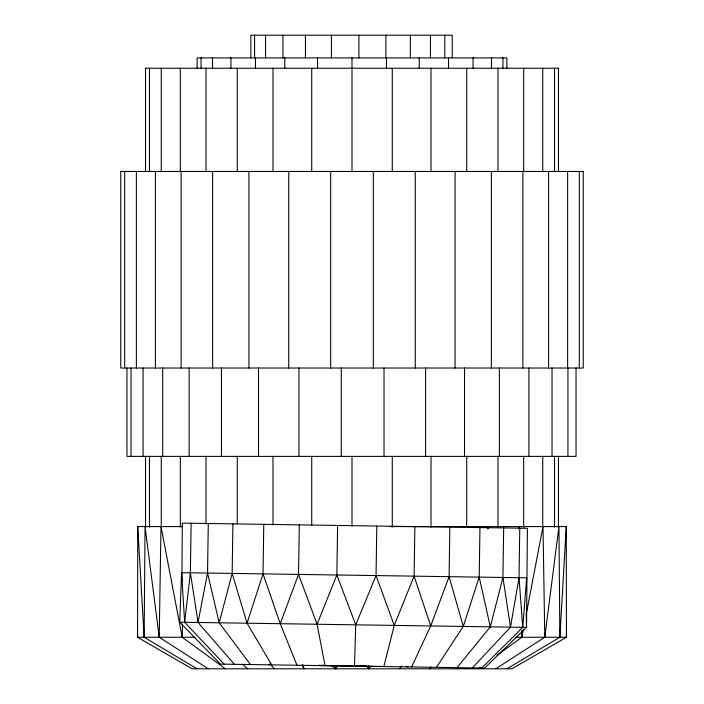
<?xml version="1.0" encoding="UTF-8"?>
<svg xmlns="http://www.w3.org/2000/svg" width="704" height="704" viewBox="0 0 704 704"><rect width="100%" height="100%" fill="white"/><g stroke="black" fill="none" stroke-linecap="round" stroke-linejoin="round"><path stroke-width="1.06" d="M182.723 526.583L137.738 526.583L137.553 637.252L192.122 668.8L511.878 668.8L566.447 637.252L566.262 526.583L389.822 526.583M197.032 668.8L144.135 637.252L145.05 526.583L159.218 637.252L208.278 668.8M137.623 632.87L137.553 637.252L195.034 637.252M159.218 637.252L160.996 526.583L182.204 637.252L225.412 668.8M181.905 581.284L182.31 523.116L527.419 528.29L526.522 627.387L484.616 668.061L220.405 664.101L179.74 622.195L181.57 572.66L526.68 577.834L522.746 627.334L481.747 668.017M224.154 664.154L184.659 622.266L190.379 572.792L191.118 523.248M234.344 664.303L198.035 622.468L207.539 573.047L208.278 523.503M250.457 664.55L219.182 622.785L232.17 573.417L232.918 523.873M271.691 664.866L247.051 623.198L263.032 573.883L263.771 524.339M296.974 665.245L280.236 623.7L298.531 574.411L299.27 524.867M325.046 665.667L317.082 624.246L336.855 574.992L337.594 525.439M383.838 666.547L394.24 625.407L376.05 575.573L376.79 526.029M411.611 666.961L430.698 625.953L414.11 576.145L414.858 526.601M436.427 667.339L463.267 626.437L449.099 576.673L449.838 527.129M457.028 667.647L490.31 626.842L479.213 577.122L479.961 527.578M472.393 667.876L510.479 627.15L502.929 577.474L503.668 527.93M522.746 627.334L519.024 577.72L519.763 528.176M182.204 637.252L182.521 624.105M354.49 666.107L355.722 624.826L376.05 575.573M506.968 668.8L559.865 637.252L566.262 526.583M495.722 668.8L544.782 637.252L558.95 526.583L559.865 637.252M510.479 627.15L519.024 577.72M371.686 666.222L368.192 668.8L368.746 665.65M497.103 655.283L521.796 637.252L523.239 629.728M526.328 613.615L543.004 526.583L544.782 637.252M518.575 528.713L519.103 526.583L519.156 528.774M490.31 626.842L502.929 577.474M487.626 528.695L488.233 526.583L488.303 528.774M463.267 626.437L479.213 577.122M400.638 666.767L399.925 668.8L401.412 665.931M430.698 625.953L449.099 576.673M394.24 625.407L414.11 576.145M331.443 665.579L335.808 668.8L337.278 665.931M429.686 668.8L431.086 667.137M456.271 668.8L457.89 667.366M478.588 668.8L480.348 667.515M268.594 664.822L270.618 664.11M319.141 665.051L321.182 665.606L323.136 665.007M321.182 665.606L355.934 666.072L366.406 665.632M515.381 637.252L566.447 637.252L566.377 632.87M179.74 622.195L526.522 627.387L526.231 613.378M355.934 666.072L379.975 666.494M340.234 665.597L343.482 665.843M405.979 666.371L408.047 666.908M242.871 664.497L247.729 668.8M270.125 663.819L274.314 668.8M302.095 664.972L304.075 668.8L302.65 664.726M366.722 665.931L368.192 668.8M336.855 574.992L355.722 624.826M298.531 574.411L317.082 624.246M263.032 573.883L280.236 623.7M232.17 573.417L247.051 623.198M207.539 573.047L219.182 622.785M335.254 665.65L335.808 668.8M190.379 572.792L198.035 622.468M181.57 572.66L184.659 622.266M137.738 526.583L144.135 637.252M521.638 630.678L521.796 637.252M579.304 171.468L579.304 368.025M576.03 368.025L576.03 456.386L126.949 456.386L126.949 368.025M567.934 368.025L567.934 456.386M567.626 171.468L567.626 368.025M558.466 171.468L558.466 68.235L145.534 68.235L145.534 171.468M558.466 456.386L558.466 527.173M554.497 68.235L554.497 171.468M554.497 456.386L554.497 527.173M552.033 368.025L552.033 456.386M548.601 171.468L548.601 368.025M542.749 68.235L542.749 171.468M542.749 456.386L542.749 527.173M528.898 368.025L528.898 456.386M523.67 68.235L523.67 171.468M523.67 456.386L523.67 527.173M522.887 171.468L522.887 368.025M506.845 68.235L506.845 57.913L197.155 57.913L197.155 68.235M502.964 57.913L502.964 68.235M499.374 368.025L499.374 456.386M497.992 68.235L497.992 171.468M497.992 456.386L497.992 527.173M491.515 57.913L491.515 68.235M491.357 171.468L491.357 368.025M473.062 57.913L473.062 68.235M466.708 68.235L466.708 171.468M466.708 456.386L466.708 527.173M464.526 368.025L464.526 456.386M455.074 171.468L455.074 368.025M452.223 57.913L452.223 35.2L250.835 35.2L250.835 57.913M448.545 57.913L448.545 68.235M444.796 35.2L444.796 57.913M431.006 68.235L431.006 171.468M431.006 456.386L431.006 527.173M430.478 35.2L430.478 57.913M425.603 368.025L425.603 456.386M419.188 57.913L419.188 68.235M415.281 171.468L415.281 368.025M410.344 35.2L410.344 57.913M392.278 68.235L392.278 171.468M392.278 456.386L392.278 527.173M386.461 57.913L386.461 68.235M385.88 35.2L385.88 57.913M384.023 368.025L384.023 456.386M373.34 171.468L373.34 368.025M358.908 35.2L358.908 57.913M352 57.913L352 171.468M352 456.386L352 526.09M341.29 368.025L341.29 456.386M331.417 35.2L331.417 57.913M330.66 171.468L330.66 368.025M317.539 57.913L317.539 68.235M311.722 68.235L311.722 171.468M311.722 456.386L311.722 524.999M305.457 35.2L305.457 57.913M298.945 368.025L298.945 456.386M288.719 171.468L288.719 368.025M284.812 57.913L284.812 68.235M282.946 35.2L282.946 57.913M272.994 68.235L272.994 171.468M272.994 456.386L272.994 524.999M265.558 35.2L265.558 57.913M258.509 368.025L258.509 456.386M255.455 57.913L255.455 68.235M254.584 35.2L254.584 57.913M248.926 171.468L248.926 368.025M237.292 68.235L237.292 171.468M237.292 456.386L237.292 523.908M230.938 57.913L230.938 68.235M221.461 368.025L221.461 456.386M212.643 171.468L212.643 368.025M212.485 57.913L212.485 68.235M206.008 68.235L206.008 171.468M206.008 456.386L206.008 523.908M201.036 57.913L201.036 68.235M189.13 368.025L189.13 456.386M181.113 171.468L181.113 368.025M180.33 68.235L180.33 171.468M180.33 456.386L180.33 527.173M162.677 368.025L162.677 456.386M161.251 68.235L161.251 171.468M161.251 456.386L161.251 527.173M155.399 171.468L155.399 368.025M149.503 68.235L149.503 171.468M149.503 456.386L149.503 527.173M145.534 456.386L145.534 527.173M143.07 368.025L143.07 456.386M136.374 171.468L136.374 368.025M131.023 368.025L131.023 456.386M124.696 171.468L124.696 368.025M583.238 171.468L120.762 171.468L120.762 368.025L583.238 368.025L583.238 171.468"/></g></svg>
